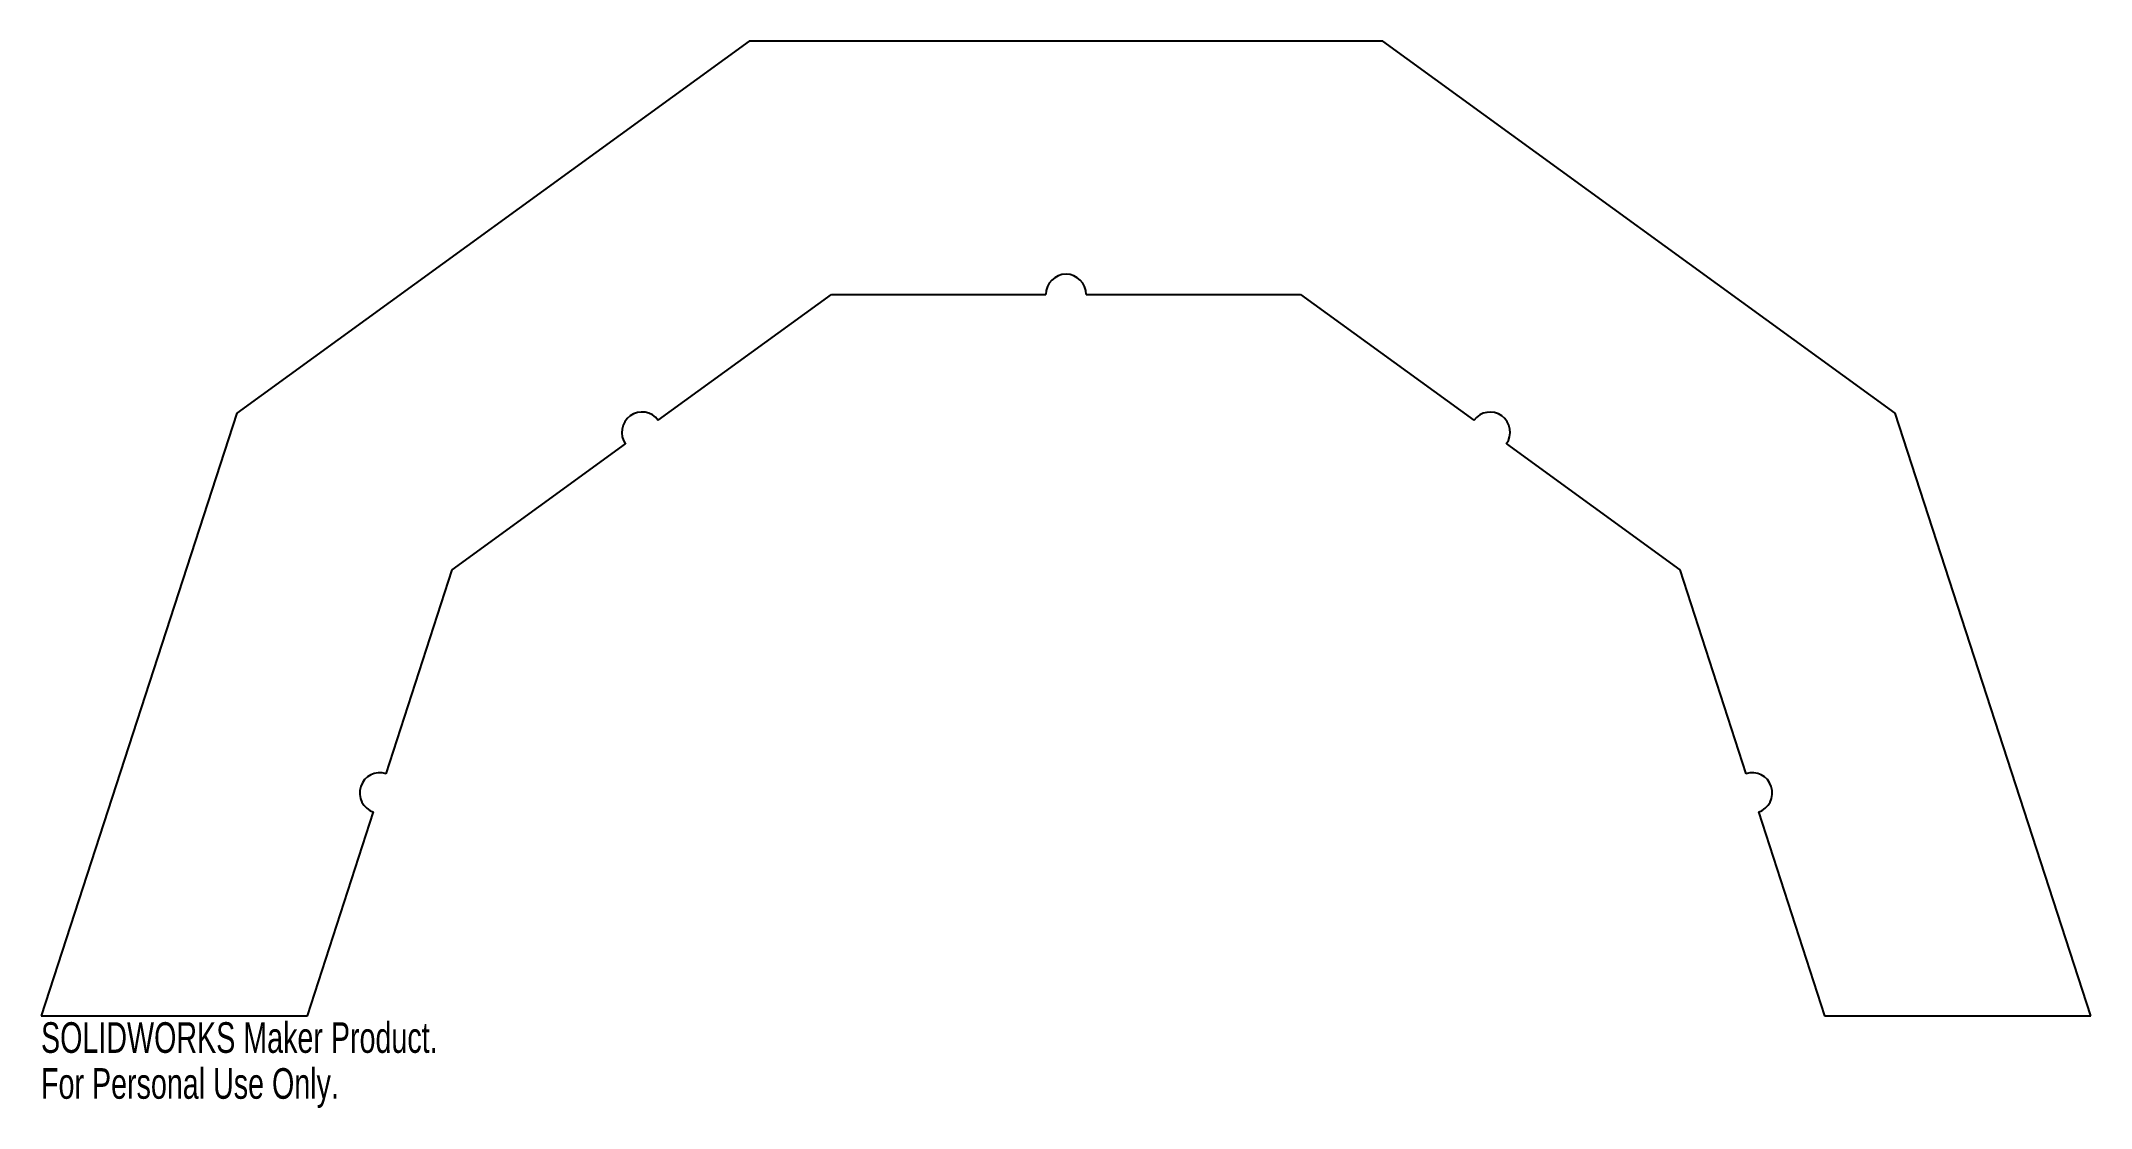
# Model space of a CAD drawing. Header units: millimetres. Extents: x -162 to 162, y -15 to 154.
import ezdxf

# ---------------------------------------------------------------- set-up
doc = ezdxf.new("R2010")
doc.units = ezdxf.units.MM
doc.styles.add('SLDTEXTSTYLE0', font='TXT', dxfattribs={"width": 0.7})

msp = doc.modelspace()

# ---------------------------------------------------------------- linework, layer by layer
at = {"color": 7, "linetype": 'Continuous', "lineweight": 25}
for p, q in [((-50, 153.88), (-130.9, 95.11)), ((50, 153.88), (-50, 153.88)), ((130.9, 95.11), (50, 153.88)), ((-64.37, 94), (-37, 113.88)), ((-37, 113.88), (-3.17, 113.88)), ((3.17, 113.88), (37, 113.88)), ((37, 113.88), (64.37, 94)), ((-130.9, 95.11), (-161.8, 0)), ((161.8, 0), (130.9, 95.11)), ((-96.88, 70.38), (-69.51, 90.27)), ((69.51, 90.27), (96.88, 70.38)), ((-107.33, 38.21), (-96.88, 70.38)), ((96.88, 70.38), (107.33, 38.21)), ((-119.74, 0), (-109.29, 32.17)), ((109.29, 32.17), (119.74, 0)), ((-161.8, 0), (-119.74, 0)), ((119.74, 0), (161.8, 0))]:
    msp.add_line(p, q, dxfattribs=at)
for centre, radius, start, end in [((0, 113.88), 3.18, 0, 180), ((-66.94, 92.13), 3.18, 36, 216), ((66.94, 92.13), 3.17, 324, 144), ((-108.31, 35.19), 3.18, 72, 252), ((108.31, 35.19), 3.18, 288, 108)]:
    msp.add_arc(centre, radius, start, end, dxfattribs=at)

# ---------------------------------------------------------------- texts
at = {"color": 7, "linetype": 'Continuous', "char_height": 4.8336, "attachment_point": 1, "style": 'SLDTEXTSTYLE0'}
for s, insert in [('SOLIDWORKS Maker Product.', (-161.8, -1.02)), ('For Personal Use Only.', (-161.8, -8.27))]:
    msp.add_mtext(s, dxfattribs=dict(at, insert=insert))

doc.saveas('drawing.dxf')
